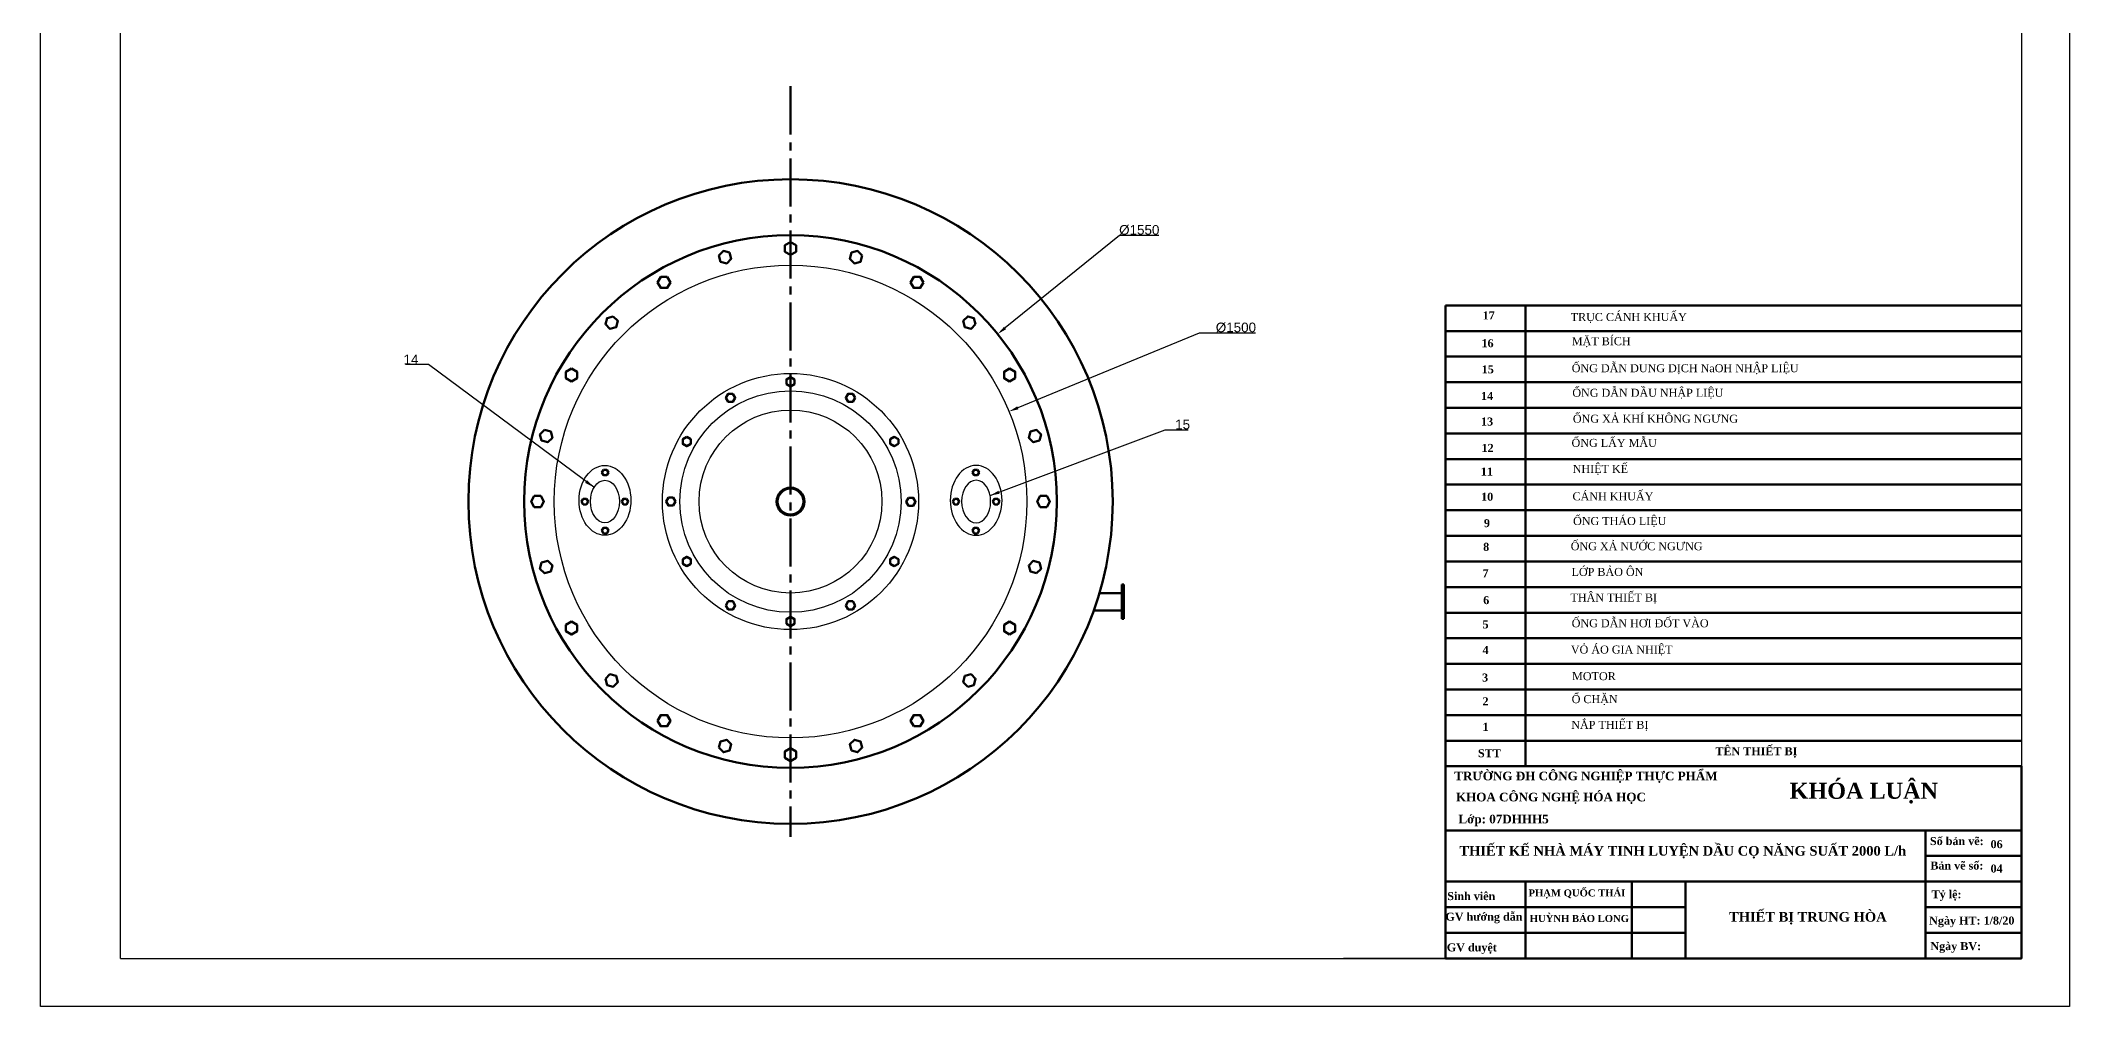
# Model space of a CAD drawing. Header units: inches. Extents: x 102447 to 288095, y 37526 to 105682.
# Drawn here: x 119147 to 125487, y 82374 to 85392 of the extents above; entities that cross this region are included whole.
import ezdxf

# ---------------------------------------------------------------- set-up
doc = ezdxf.new("R2010")
doc.units = ezdxf.units.IN
doc.header["$LTSCALE"] = 200
doc.header["$MEASUREMENT"] = 0
doc.linetypes.add('CENTER', pattern=[17.5, 13, -1.5, 1.5, -1.5])
doc.linetypes.add('CENTER2', pattern=[1.125, 0.75, -0.125, 0.125, -0.125])
for name, color, linetype, lineweight in [('cb', 7, 'Continuous', 30), ('chinh', 7, 'Continuous', 50), ('DAMPER', 211, 'CENTER', 35), ('DAY_THAN', 90, 'Continuous', 50), ('KI HIEU', 40, 'Continuous', 25), ('tam', 211, 'CENTER2', 18)]:
    doc.layers.add(name, color=color, linetype=linetype, lineweight=lineweight)
doc.layers.add('EQUIP', color=3, linetype='Continuous')
doc.styles.add('HY', font='VHAVAN.TTF')
doc.styles.get("Standard").update_dxf_attribs({"font": 'Font - TrueType - Arial.ttf'})
doc.dimstyles.get("Standard").update_dxf_attribs({"dimtxt": 30, "dimasz": 30, "dimexe": 0.18, "dimexo": 0.0625, "dimgap": 1, "dimtad": 1, "dimtoh": 1, "dimdec": 0, "dimzin": 0, "dimdsep": 46, "dimtxsty": 'Standard', "dimcen": 0.09, "dimadec": 0, "dimazin": 0, "dimtfac": 1, "dimtdec": 0, "dimtofl": 0, "dimtmove": 0, "dimatfit": 3, "dimfxl": 1, "dimtolj": 1, "dimtzin": 0, "dimarcsym": 0})

# ---------------------------------------------------------------- blocks, each defined once
blk = doc.blocks.new('*D91')
at = {"layer": 'Defpoints', "color": 0, "transparency": 16777216}
for p in [(122137.4, 84474.9), (120843, 83428.1)]:
    blk.add_point(p, dxfattribs=at)
at = {"layer": 'EQUIP', "color": 0, "lineweight": -2, "transparency": 16777216}
for p, q in [((122518, 84782.6), (122160.7, 84493.7)), ((122641.1, 84782.6), (122518, 84782.6)), ((121490.1, 83951.5), (121490.3, 83951.5)), ((121490.2, 83951.4), (121490.2, 83951.6))]:
    blk.add_line(p, q, dxfattribs=at)
at = {"layer": 'EQUIP', "color": 0, "transparency": 16777216}
blk.add_solid([(122157.6, 84497.6), (122163.9, 84489.8), (122137.4, 84474.9)], dxfattribs=at)
at = {"layer": 'EQUIP', "color": 0, "transparency": 16777216, "insert": (122580, 84799.7), "char_height": 30, "attachment_point": 5}
blk.add_mtext('\\A1;%%C1550', dxfattribs=at)
blk = doc.blocks.new('*D93')
at = {"layer": 'Defpoints', "color": 0, "transparency": 16777216}
for p in [(122172.9, 84232.8), (120807.5, 83670.2)]:
    blk.add_point(p, dxfattribs=at)
at = {"layer": 'EQUIP', "color": 0, "lineweight": -2, "transparency": 16777216}
for p, q in [((122767.4, 84477.8), (122200.6, 84244.2)), ((122943.1, 84477.8), (122767.4, 84477.8)), ((121490.1, 83951.5), (121490.3, 83951.5)), ((121490.2, 83951.4), (121490.2, 83951.6))]:
    blk.add_line(p, q, dxfattribs=at)
at = {"layer": 'EQUIP', "color": 0, "transparency": 16777216}
blk.add_solid([(122198.7, 84248.9), (122202.5, 84239.6), (122172.9, 84232.8)], dxfattribs=at)
at = {"layer": 'EQUIP', "color": 0, "transparency": 16777216, "insert": (122882, 84495), "char_height": 30, "attachment_point": 5}
blk.add_mtext('\\A1;%%C1500', dxfattribs=at)

msp = doc.modelspace()

# ---------------------------------------------------------------- linework, layer by layer
for p, q in [((119146.7, 82374.3), (119146.7, 91084.3)), ((125486.7, 91084.3), (125486.7, 82374.3)), ((119396.7, 82524.3), (119396.7, 90934.3)), ((125336.7, 90934.3), (125336.7, 82524.3)), ((125336.7, 85363.6), (125336.7, 82524.3)), ((119396.7, 82524.3), (125336.7, 82524.3)), ((123217.8, 82524.3), (125336.7, 82524.3)), ((125336.7, 82524.3), (123217.8, 82524.3)), ((125486.7, 82374.3), (119146.7, 82374.3))]:
    msp.add_line(p, q)
at = {"lineweight": 70}
for p, q in [((120483.4, 83877.7), (120486.1, 83877.7)), ((122525.2, 83584.6), (122525.2, 83692)), ((122531.9, 83692), (122525.2, 83692)), ((122531.9, 83584.6), (122531.9, 83692)), ((122455.5, 83665.2), (122525.2, 83665.2)), ((122437.9, 83611.5), (122525.2, 83611.5)), ((122531.9, 83584.6), (122525.2, 83584.6))]:
    msp.add_line(p, q, dxfattribs=at)
for points in [[(121299.9, 84729.3), (121280.4, 84734.5), (121266.2, 84720.3), (121271.4, 84700.8), (121290.8, 84695.6), (121305.1, 84709.9)], [(121507.7, 84752.1), (121490.2, 84762.2), (121472.8, 84752.1), (121472.8, 84731.9), (121490.2, 84721.9), (121507.7, 84731.9)], [(121714.3, 84720.3), (121700, 84734.5), (121680.6, 84729.3), (121675.4, 84709.9), (121689.6, 84695.6), (121709.1, 84700.8)], [(121105, 84653.5), (121084.9, 84653.5), (121074.8, 84636.1), (121084.9, 84618.7), (121105, 84618.7), (121115.1, 84636.1)], [(121905.6, 84636.1), (121895.5, 84653.5), (121875.4, 84653.5), (121865.3, 84636.1), (121875.4, 84618.7), (121895.5, 84618.7)], [(120936.4, 84529.9), (120917, 84524.7), (120911.8, 84505.3), (120926, 84491), (120945.5, 84496.2), (120950.7, 84515.7)], [(122068.7, 84505.3), (122063.4, 84524.7), (122044, 84529.9), (122029.8, 84515.7), (122035, 84496.2), (122054.4, 84491)], [(120805.6, 84366.9), (120788.2, 84356.8), (120788.2, 84336.7), (120805.6, 84326.6), (120823, 84336.7), (120823, 84356.8)], [(121502.9, 84333.3), (121490.2, 84340.6), (121477.6, 84333.3), (121477.6, 84318.7), (121490.2, 84311.4), (121502.9, 84318.7)], [(122192.3, 84336.7), (122192.3, 84356.8), (122174.8, 84366.9), (122157.4, 84356.8), (122157.4, 84336.7), (122174.8, 84326.6)], [(121310.3, 84288.4), (121295.7, 84288.4), (121288.4, 84275.8), (121295.7, 84263.2), (121310.3, 84263.2), (121317.6, 84275.8)], [(121692, 84275.8), (121684.8, 84288.4), (121670.2, 84288.4), (121662.9, 84275.8), (121670.2, 84263.2), (121684.8, 84263.2)], [(120721.4, 84175.5), (120707.2, 84161.3), (120712.4, 84141.9), (120731.8, 84136.6), (120746.1, 84150.9), (120740.9, 84170.3)], [(121165.9, 84153.3), (121153.3, 84146), (121153.3, 84131.4), (121165.9, 84124.1), (121178.6, 84131.4), (121178.6, 84146)], [(121827.2, 84131.4), (121827.2, 84146), (121814.5, 84153.3), (121801.9, 84146), (121801.9, 84131.4), (121814.5, 84124.1)], [(122268, 84141.9), (122273.3, 84161.3), (122259, 84175.5), (122239.6, 84170.3), (122234.4, 84150.9), (122248.6, 84136.6)], [(120906, 84051), (120901, 84042.3), (120906, 84033.6), (120916.1, 84033.6), (120921.1, 84042.3), (120916.1, 84051)], [(122074.4, 84051), (122079.5, 84042.3), (122074.4, 84033.6), (122064.4, 84033.6), (122059.3, 84042.3), (122064.4, 84051)], [(120689.6, 83968.9), (120679.6, 83951.5), (120689.6, 83934.1), (120709.8, 83934.1), (120719.8, 83951.5), (120709.8, 83968.9)], [(120842.4, 83960.2), (120837.4, 83951.5), (120842.4, 83942.8), (120852.5, 83942.8), (120857.5, 83951.5), (120852.5, 83960.2)], [(120978.1, 83960.2), (120983.2, 83951.5), (120978.1, 83942.8), (120968.1, 83942.8), (120963, 83951.5), (120968.1, 83960.2)], [(121108.4, 83964.1), (121101.1, 83951.5), (121108.4, 83938.9), (121123, 83938.9), (121130.3, 83951.5), (121123, 83964.1)], [(121859, 83963.6), (121851.7, 83951), (121859, 83938.4), (121873.6, 83938.4), (121880.9, 83951), (121873.6, 83963.6)], [(122002.3, 83960.2), (121997.3, 83951.5), (122002.3, 83942.8), (122012.4, 83942.8), (122017.4, 83951.5), (122012.4, 83960.2)], [(122138, 83960.2), (122143.1, 83951.5), (122138, 83942.8), (122128, 83942.8), (122122.9, 83951.5), (122128, 83960.2)], [(122290.8, 83934.1), (122300.9, 83951.5), (122290.8, 83968.9), (122270.7, 83968.9), (122260.6, 83951.5), (122270.7, 83934.1)], [(120906, 83852), (120901, 83860.7), (120906, 83869.4), (120916.1, 83869.4), (120921.1, 83860.7), (120916.1, 83852)], [(122074.4, 83852), (122079.5, 83860.7), (122074.4, 83869.4), (122064.4, 83869.4), (122059.3, 83860.7), (122064.4, 83852)], [(120712.4, 83761.1), (120707.2, 83741.7), (120721.4, 83727.4), (120740.9, 83732.7), (120746.1, 83752.1), (120731.8, 83766.3)], [(121153.3, 83771.6), (121153.3, 83757), (121165.9, 83749.7), (121178.6, 83757), (121178.6, 83771.6), (121165.9, 83778.9)], [(121814.5, 83749.7), (121827.2, 83757), (121827.2, 83771.6), (121814.5, 83778.9), (121801.9, 83771.6), (121801.9, 83757)], [(122259, 83727.4), (122273.3, 83741.7), (122268, 83761.1), (122248.6, 83766.3), (122234.4, 83752.1), (122239.6, 83732.7)], [(121288.4, 83627.2), (121295.7, 83614.6), (121310.3, 83614.6), (121317.6, 83627.2), (121310.3, 83639.8), (121295.7, 83639.8)], [(121670.2, 83614.6), (121684.8, 83614.6), (121692, 83627.2), (121684.8, 83639.8), (121670.2, 83639.8), (121662.9, 83627.2)], [(120788.2, 83566.3), (120788.2, 83546.2), (120805.6, 83536.1), (120823, 83546.2), (120823, 83566.3), (120805.6, 83576.4)], [(121477.6, 83569.7), (121490.2, 83562.4), (121502.9, 83569.7), (121502.9, 83584.3), (121490.2, 83591.6), (121477.6, 83584.3)], [(122174.8, 83536.1), (122192.3, 83546.2), (122192.3, 83566.3), (122174.8, 83576.4), (122157.4, 83566.3), (122157.4, 83546.2)], [(120911.8, 83397.7), (120917, 83378.3), (120936.4, 83373.1), (120950.7, 83387.3), (120945.5, 83406.8), (120926, 83412)], [(122044, 83373.1), (122063.4, 83378.3), (122068.7, 83397.7), (122054.4, 83412), (122035, 83406.8), (122029.8, 83387.3)], [(121074.8, 83266.9), (121084.9, 83249.4), (121105, 83249.4), (121115.1, 83266.9), (121105, 83284.3), (121084.9, 83284.3)], [(121875.4, 83249.4), (121895.5, 83249.4), (121905.6, 83266.9), (121895.5, 83284.3), (121875.4, 83284.3), (121865.3, 83266.9)], [(121266.2, 83182.7), (121280.4, 83168.5), (121299.9, 83173.7), (121305.1, 83193.1), (121290.8, 83207.4), (121271.4, 83202.1)], [(121472.8, 83150.9), (121490.2, 83140.8), (121507.7, 83150.9), (121507.7, 83171), (121490.2, 83181.1), (121472.8, 83171)], [(121680.6, 83173.7), (121700, 83168.5), (121714.3, 83182.7), (121709.1, 83202.1), (121689.6, 83207.4), (121675.4, 83193.1)]]:
    msp.add_lwpolyline(points, close=True, dxfattribs=at)
msp.add_circle((121490.2, 83951.5), 832.3, dxfattribs=at)
at = {"color": 0}
msp.add_circle((121490.2, 83951.5), 738.4, dxfattribs=at)
for radius in [400.2, 345.9, 285.8]:
    msp.add_circle((121490.2, 83951.5), radius)
at = {"color": 3}
for centre, major_axis, ratio in [((120910.3, 83955.2), (0, -109.1), 0.741308), ((120910.3, 83951.5), (0, -66.5), 0.681494)]:
    msp.add_ellipse(centre, major_axis=major_axis, ratio=ratio, dxfattribs=at)
at = {"color": 3, "extrusion": (0, 0, -1)}
for centre, major_axis, ratio in [((122070.2, 83955.2), (0, -109.1), 0.741308), ((122070.2, 83951.5), (0, -66.5), 0.681494)]:
    msp.add_ellipse(centre, major_axis=major_axis, ratio=ratio, dxfattribs=at)
at = {"lineweight": 70}
msp.add_solid([(122525.2, 83584.6), (122531.9, 83584.6), (122525.2, 83692), (122531.9, 83692)], dxfattribs=at)
at = {"layer": 'chinh', "ltscale": 15}
for p, q in [((123536.7, 83604.3), (123536.7, 84564.3)), ((123536.7, 84564.3), (125336.7, 84564.3)), ((123536.7, 84484.3), (125336.7, 84484.3)), ((123536.7, 84404.3), (125336.7, 84404.3)), ((123536.7, 84324.3), (125336.7, 84324.3)), ((123536.7, 84324.3), (125336.7, 84324.3)), ((123536.7, 84244.3), (125336.7, 84244.3)), ((123536.7, 84164.3), (125336.7, 84164.3)), ((123536.7, 84084.3), (125336.7, 84084.3)), ((123536.7, 84084.3), (125336.7, 84084.3)), ((123536.7, 84004.3), (125336.7, 84004.3)), ((123536.7, 83924.3), (125336.7, 83924.3)), ((123536.7, 83844.3), (125336.7, 83844.3)), ((123536.7, 83764.3), (125336.7, 83764.3)), ((123536.7, 83764.3), (125336.7, 83764.3)), ((123536.7, 83604.3), (123536.7, 83684.3)), ((123536.7, 83684.3), (125336.7, 83684.3)), ((123536.7, 83524.3), (123536.7, 83604.3)), ((123536.7, 83604.3), (125336.7, 83604.3)), ((123536.7, 83444.3), (123536.7, 83524.3)), ((123536.7, 83524.3), (125336.7, 83524.3)), ((123536.7, 83524.3), (125336.7, 83524.3)), ((123536.7, 83364.3), (123536.7, 83444.3)), ((123536.7, 83444.3), (125336.7, 83444.3)), ((123536.7, 83284.3), (123536.7, 83364.3)), ((123536.7, 83364.3), (125336.7, 83364.3)), ((123536.7, 83204.3), (123536.7, 83284.3)), ((123536.7, 83284.3), (125336.7, 83284.3)), ((123536.7, 83284.3), (125336.7, 83284.3)), ((123536.7, 83124.3), (123536.7, 83204.3)), ((123536.7, 83204.3), (125336.7, 83204.3)), ((124824.4, 83124.3), (124436.7, 83124.3)), ((123536.7, 82924.3), (125336.7, 82924.3)), ((125036.7, 82924.3), (125036.7, 82524.3)), ((125036.7, 82844.3), (125336.7, 82844.3)), ((123536.7, 82764.3), (125336.7, 82764.3)), ((123786.7, 82764.3), (123786.7, 82524.3)), ((124119.6, 82764.3), (124119.6, 82524.3)), ((124286.7, 82764.3), (124286.7, 82524.3)), ((123536.7, 82684.3), (124286.7, 82684.3)), ((125036.7, 82684.3), (125336.7, 82684.3)), ((123536.7, 82604.3), (124286.7, 82604.3)), ((125036.7, 82604.3), (125336.7, 82604.3))]:
    msp.add_line(p, q, dxfattribs=at)
at = {"layer": 'chinh'}
msp.add_line((123786.7, 83124.3), (123786.7, 84564.3), dxfattribs=at)
at = {"layer": 'chinh', "ltscale": 15}
msp.add_lwpolyline([(123536.7, 82524.3), (125336.7, 82524.3), (125336.7, 83124.3), (123536.7, 83124.3)], close=True, dxfattribs=at)
at = {"layer": 'DAMPER', "color": 0, "linetype": 'ByBlock'}
for p, q in [((123536.7, 83364.3), (123536.7, 83444.3)), ((123536.7, 83124.3), (123536.7, 83204.3))]:
    msp.add_line(p, q, dxfattribs=at)
at = {"layer": 'DAY_THAN', "lineweight": 70}
msp.add_circle((121490.2, 83951.5), 1006.8, dxfattribs=at)
at = {"layer": 'Defpoints', "lineweight": 70}
for radius in [43.6, 40.3]:
    msp.add_circle((121490.2, 83951.5), radius, dxfattribs=at)
at = {"layer": 'tam', "lineweight": 70}
msp.add_line((121490.2, 85248.7), (121490.2, 82903.8), dxfattribs=at)

# ---------------------------------------------------------------- texts
at = {"layer": 'cb', "color": 7, "linetype": 'Continuous', "lineweight": 30, "char_height": 25, "attachment_point": 1}
for s, insert, width in [('{\\fTimes New Roman|b0|i0|c0|p18;TRỤC CÁNH KHUẤY}', (123928.2, 84540.6), 717.073), ('{\\fTimes New Roman|b0|i0|c0|p18;MẶT BÍCH}', (123931.8, 84464.9), 717.073), ('{\\fTimes New Roman|b0|i0|c0|p18;ỐNG DẪN DUNG DỊCH NaOH NHẬP LIỆU}', (123931.4, 84380.6), 855.595), ('{\\fTimes New Roman|b0|i0|c0|p18;ỐNG DẪN DẦU NHẬP LIỆU}', (123933.3, 84303.8), 717.073), ('{\\fTimes New Roman|b0|i0|c0|p18;ỐNG XẢ KHÍ KHÔNG NGƯNG}', (123935, 84222.7), 717.073), ('{\\fTimes New Roman|b0|i0|c0|p18;ỐNG LẤY MẪU}', (123930.9, 84147.3), 717.073), ('{\\fTimes New Roman|b0|i0|c0|p18;NHIỆT KẾ}', (123934.5, 84066), 717.073), ('{\\fTimes New Roman|b0|i0|c0|p18;CÁNH KHUẤY}', (123933.8, 83980.3), 717.073), ('{\\fTimes New Roman|b0|i0|c0|p18;ỐNG THÁO LIỆU}', (123935.6, 83903.2), 717.073), ('{\\fTimes New Roman|b0|i0|c0|p18;ỐNG XẢ NƯỚC NGƯNG}', (123928.2, 83824.4), 717.073), ('{\\fTimes New Roman|b0|i0|c0|p18;LỚP BẢO ÔN}', (123930.9, 83744.2), 717.073), ('{\\fTimes New Roman|b0|i0|c0|p18;THÂN THIẾT BỊ}', (123927.4, 83664.2), 717.073), ('{\\fTimes New Roman|b0|i0|c0|p18;ỐNG DẪN HƠI ĐỐT VÀO}', (123931.3, 83583.8), 717.073), ('{\\fTimes New Roman|b0|i0|c0|p18;VỎ ÁO GIA NHIỆT}', (123928.7, 83501.6), 717.073), ('{\\fTimes New Roman|b0|i0|c0|p18;MOTOR}', (123932.6, 83418.5), 717.073), ('{\\fTimes New Roman|b0|i0|c0|p18;Ổ CHẶN}', (123931.2, 83346.8), 717.073), ('{\\fTimes New Roman|b0|i0|c0|p18;NẮP THIẾT BỊ}', (123929.9, 83266.4), 717.073)]:
    msp.add_mtext(s, dxfattribs=dict(at, insert=insert, width=width))
at = {"layer": 'DAMPER', "color": 0, "linetype": 'ByBlock', "attachment_point": 3, "style": 'HY'}
for s, insert, char_height in [('{\\fTimes New Roman|b1|i0|c0|p18;\\H1.25x;17}', (123690.7, 84545.3), 20), ('{\\fTimes New Roman|b1|i0|c0|p18;16}', (123687.2, 84458.6), 25), ('{\\fTimes New Roman|b1|i0|c0|p18;\\H1.25x;15}', (123687.9, 84377), 20), ('{\\fTimes New Roman|b1|i0|c0|p18;14}', (123685.7, 84294), 25), ('{\\fTimes New Roman|b1|i0|c0|p18;\\H1.25x;13}', (123685.7, 84214), 20), ('{\\fTimes New Roman|b1|i0|c0|p18;\\H1.25x;12}', (123687.3, 84131.6), 20), ('{\\fTimes New Roman|b1|i0|c0|p18;11}', (123685, 84057.6), 25), ('{\\fTimes New Roman|b1|i0|c0|p18;\\H1.25x;10}', (123686.1, 83979), 20), ('{\\fTimes New Roman|b1|i0|c0|p18;\\H1.25x;9}', (123675.8, 83896.6), 20), ('{\\fTimes New Roman|b1|i0|c0|p18;8}', (123673.5, 83822.6), 25), ('{\\fTimes New Roman|b1|i0|c0|p18;\\H1.25x;7}', (123671.5, 83740.2), 20), ('{\\fTimes New Roman|b1|i0|c0|p18;\\H1.25x;6}', (123673.7, 83656), 20), ('{\\fTimes New Roman|b1|i0|c0|p18;5}', (123671.5, 83580.2), 25), ('{\\fTimes New Roman|b1|i0|c0|p18;\\H1.25x;4}', (123671.5, 83500.2), 20), ('{\\fTimes New Roman|b1|i0|c0|p18;\\H1.25x;3}', (123670.1, 83414.2), 20), ('{\\fTimes New Roman|b1|i0|c0|p18;2}', (123671.5, 83340.2), 25), ('{\\fTimes New Roman|b1|i0|c0|p18;\\H1.25x;1}', (123671.5, 83260.2), 20), ('{\\fTimes New Roman|b1|i0|c0|p18;\\H1.25x;TÊN THIẾT BỊ}', (124636.3, 83183.9), 20), ('{\\fTimes New Roman|b1|i0|c0|p18;TR\\fTimes New Roman|b1|i0|c163|p18;Ư\\fTimes New Roman|b1|i0|c0|p18;ỜNG \\fTimes New Roman|b1|i0|c238|p18;Đ\\fTimes New Roman|b1|i0|c0|p18;H CÔNG NGHIỆP THỰC PHẨM}', (124387.1, 83107.6), 27), ('{\\fTimes New Roman|b1|i0|c0|p18;\\H1.25x; STT}', (123709.8, 83177.8), 20), ('{\\fTimes New Roman|b1|i0|c0|p18;\\H1.25x;KHÓA LUẬN}', (125076, 83072.9), 40), ('{\\fTimes New Roman|b1|i0|c0|p18;KHOA CÔNG NGHỆ HÓA HỌC }', (124163.2, 83041.8), 27), ('{\\fTimes New Roman|b1|i0|c0|p18;Lớp: 07DHHH5}', (123859.5, 82973.1), 27), ('{\\fTimes New Roman|b1|i0|c0|p18;\\H1.5x;THIẾT KẾ NHÀ MÁY TINH LUYỆN DẦU CỌ NĂNG SUẤT 2000 L/h}', (124976.4, 82875.3), 20), ('{\\fTimes New Roman|b1|i0|c0|p18;Số bản vẽ:}', (125218.7, 82903.3), 25), ('{\\fTimes New Roman|b1|i0|c0|p18;06}', (125278, 82893.6), 25), ('{\\fTimes New Roman|b1|i0|c0|p18;Bản vẽ số:}', (125217.7, 82826.9), 25), ('{\\fTimes New Roman|b1|i0|c0|p18;04}', (125278.1, 82817.5), 25), ('{\\fTimes New Roman|b1|i0|c0|p18;PHẠM QUỐC THÁI}', (124099, 82739.8), 22), ('{\\fTimes New Roman|b1|i0|c0|p18;Tỷ lệ:}', (125149.4, 82737), 25), ('{\\fTimes New Roman|b1|i0|c0|p18;\\H1.25x;Sinh viên}', (123692.5, 82731.4), 20), ('{\\fTimes New Roman|b1|i0|c0|p18;\\H1.5x;THIẾT BỊ TRUNG HÒA}', (124915.4, 82669.1), 20), ('{\\fTimes New Roman|b1|i0|c0|p18;\\H1.25x;GV h\\fTimes New Roman|b1|i0|c163|p18;ư\\fTimes New Roman|b1|i0|c0|p18;ớng dẫn}', (123777.5, 82667.2), 20), ('{\\fTimes New Roman|b1|i0|c0|p18;HUỲNH BẢO LONG}', (124110.4, 82660), 22), ('{\\fTimes New Roman|b1|i0|c0|p18;Ngày HT: 1/8/20}', (125314.8, 82655), 25), ('{\\fTimes New Roman|b1|i0|c0|p18;\\H1.25x;GV duyệt}', (123697.3, 82571.1), 20), ('{\\fTimes New Roman|b1|i0|c0|p18;Ngày BV: }', (125210.6, 82575.1), 25)]:
    msp.add_mtext(s, dxfattribs=dict(at, insert=insert, char_height=char_height))
at = {"layer": 'KI HIEU', "char_height": 30}
for s, insert, width, attachment_point in [('\\A1;14', (120327.4, 84380.5), 383.634, 9), ('\\A1;15', (122692.2, 84177), 126.41, 7)]:
    msp.add_mtext(s, dxfattribs=dict(at, insert=insert, width=width, attachment_point=attachment_point))

# ---------------------------------------------------------------- dimensions: what is measured, and where the dimension line sits
at = {"layer": 'EQUIP', "color": 3}
dim = msp.add_diameter_dim_2p(p1=(120843, 83428.1), p2=(122137.4, 84474.9), text='%%C1550', dimstyle='Standard', dxfattribs=at)
dim.commit()
dim.dimension.update_dxf_attribs({"geometry": '*D91', "text_midpoint": (122580, 84782.6), "dimtype": 163})
at = {"layer": 'EQUIP'}
dim = msp.add_diameter_dim_2p(p1=(120807.5, 83670.2), p2=(122172.9, 84232.8), text='%%C1500', dimstyle='Standard', dxfattribs=at)
dim.commit()
dim.dimension.update_dxf_attribs({"geometry": '*D93', "text_midpoint": (122882, 84477.8), "dimtype": 163})

# ---------------------------------------------------------------- leaders
at = {"layer": 'KI HIEU', "annotation_type": 0, "has_hookline": 1}
for points, hookline_direction, text_width in [([(120875.7, 83996), (120358.4, 84379.5), (120328.4, 84379.5)], 1, 40), ([(122113.7, 83970), (122661.2, 84176), (122691.2, 84176)], 0, 40.4)]:
    msp.add_leader(points, dimstyle='Standard', override={"dimgap": 1, "dimtad": 1}, dxfattribs=dict(at, hookline_direction=hookline_direction, text_width=text_width))

doc.saveas('drawing.dxf')
